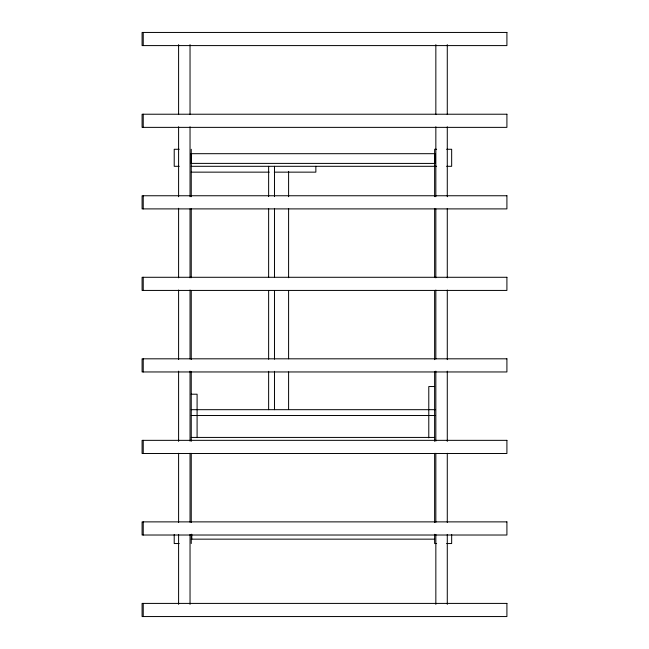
<?xml version="1.0" encoding="UTF-8"?>
<svg xmlns="http://www.w3.org/2000/svg" width="649" height="649" viewBox="0 0 649 649"><rect width="100%" height="100%" fill="white"/><g stroke="black" fill="none" stroke-linecap="round" stroke-linejoin="round"><path stroke-width="0.97" d="M179.229 149.27L174.216 149.27L174.216 166.306L179.229 166.306M436.631 149.27L434.627 149.27L434.627 196.663M446.65 149.27L451.663 149.27L451.663 166.306L446.65 166.306M190.757 153.691L435.073 153.691L435.073 163.426L191.252 163.386M191.252 166.306L436.631 166.306M191.252 172.147L269.262 172.147M274.324 172.147L315.86 172.147L315.86 166.306M434.627 386.536L428.786 386.536L428.786 437.888M191.252 394.203L197.093 394.203L197.093 437.629M191.252 409.681L435.301 409.681M191.252 415.522L435.301 415.522M191.252 437.426L434.619 437.426M191.252 539.157L434.627 539.157M179.229 543.538L174.216 543.538L174.216 534.516M436.631 543.538L434.627 543.538L434.627 534.289M446.65 543.538L451.663 543.538L451.663 534.516M447.283 44.619L447.283 114.589M447.283 126.758L447.283 196.728M447.283 208.532L447.283 277.853M447.283 290.022L447.283 359.627M447.283 371.147L447.283 441.377M447.283 453.286L447.283 522.453M447.283 534.411L447.283 604.381M435.844 44.619L435.844 114.589M435.844 126.758L435.844 196.728M435.844 208.897L435.844 277.853M435.844 290.022L435.844 358.978M435.844 371.147L435.844 441.117M435.844 453.286L435.844 522.242M435.844 534.411L435.844 604.381M434.627 208.532L434.627 277.602M434.627 290.671L434.627 359.627M434.627 371.699L434.619 441.32M434.627 453.343L434.627 522.494M288.602 171.368L288.602 196.696M288.602 208.654L288.602 277.748M288.602 290.793L288.602 358.792M288.602 371.918L288.602 409.446M274.478 166.306L274.478 196.598M274.478 208.718L274.478 277.391M274.478 290.517L274.478 359.189M274.478 371.309L274.478 409.681M268.637 166.306L268.637 196.598M268.637 208.718L268.637 277.391M268.637 290.517L268.637 359.189M268.637 371.309L268.637 409.681M191.804 534.289L191.804 539.157M191.293 153.691L191.293 163.426M191.252 149.27L191.252 196.696M191.252 208.8L191.252 277.748M191.252 290.752L191.252 359.554M191.252 371.699L191.252 441.32M191.252 453.343L191.252 522.494M191.252 534.289L191.252 543.538M190.035 44.619L190.035 114.589M190.035 126.758L190.035 196.728M190.035 208.897L190.035 277.853M190.035 290.022L190.035 358.978M190.035 371.147L190.035 441.117M190.035 453.286L190.035 522.242M190.035 534.411L190.035 604.381M178.597 44.619L178.597 114.589M178.597 126.758L178.597 196.728M178.597 208.272L178.597 277.853M178.597 290.022L178.597 359.554M178.597 371.147L178.597 441.377M178.597 453.286L178.597 522.453M178.597 534.411L178.597 604.381M143.234 32.45L143.234 45.592M143.234 114.224L143.234 127.366M143.234 195.755L143.234 208.897M143.234 277.285L143.234 290.428M143.234 358.816L143.234 371.958M143.234 440.346L143.234 453.489M143.234 521.877L143.234 535.019M143.234 603.408L143.234 616.55M506.91 32.45L142.09 32.45L142.09 45.592L506.91 45.592L506.91 32.45M506.91 114.224L142.09 114.224L142.09 127.366L506.91 127.366L506.91 114.224M506.91 195.755L142.09 195.755L142.09 208.897L506.91 208.897L506.91 195.755M506.91 277.285L142.09 277.285L142.09 290.428L506.91 290.428L506.91 277.285M506.91 358.816L142.09 358.816L142.09 371.958L506.91 371.958L506.91 358.816M506.91 440.346L142.09 440.346L142.09 453.489L506.91 453.489L506.91 440.346M506.91 521.877L142.09 521.877L142.09 535.019L506.91 535.019L506.91 521.877M506.91 603.408L142.09 603.408L142.09 616.55L506.91 616.55L506.91 603.408"/></g></svg>
